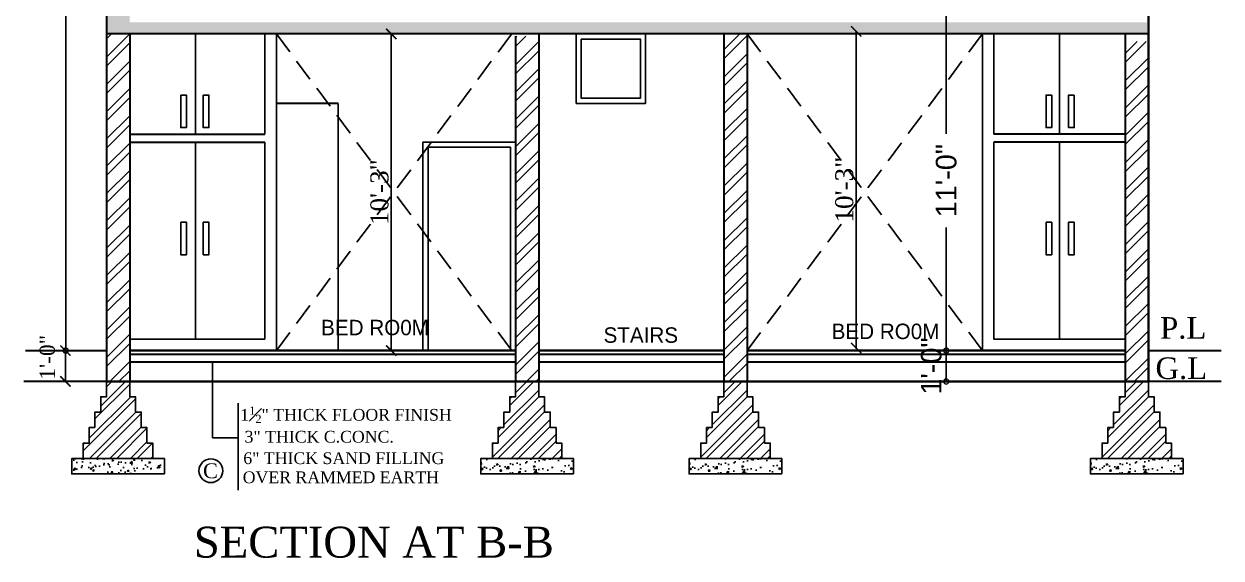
# Model space of a CAD drawing. Header units: feet. Extents: x -3489 to 100857, y -7396 to -4185.
# Drawn here: x 98914.9 to 99380.2, y -6805.4 to -6598 of the extents above; entities that cross this region are included whole.
import ezdxf
from ezdxf.enums import TextEntityAlignment as Align

# ---------------------------------------------------------------- set-up
doc = ezdxf.new("R2010")
doc.units = ezdxf.units.FT
doc.header["$MEASUREMENT"] = 0
doc.linetypes.add('CENTER', pattern=[2, 1.25, -0.25, 0.25, -0.25])
doc.linetypes.add('HIDDEN', pattern=[0.375, 0.25, -0.125])
for name, color, linetype, plot in [('BLK_1_FLR_0_REGULAR_ROOM_2', 1, 'Continuous', False), ('BLK_1_FLR_0_REGULAR_ROOM_3', 1, 'Continuous', False), ('BLK_1_HT_OF_BLDG', 5, 'Continuous', False)]:
    doc.layers.add(name, color=color, linetype=linetype, plot=plot)
for name, color, linetype in [('BLK_1_PLINTH_HEIGHT', 7, 'Continuous'), ('PROJECTION', 7, 'HIDDEN'), ('TEXT', 5, 'Continuous'), ('WALL', 1, 'Continuous')]:
    doc.layers.add(name, color=color, linetype=linetype)
for name, color, linetype, lineweight in [('ELEVATION 1', 10, 'Continuous', 35), ('ELEVATION 3', 100, 'Continuous', 25), ('Grid', 252, 'CENTER', 20), ('HATCH', 252, 'Continuous', 20)]:
    doc.layers.add(name, color=color, linetype=linetype, lineweight=lineweight)
doc.styles.add('33', font='arial.ttf', dxfattribs={"height": 8})
doc.styles.add('VEENI', font='times.ttf')
doc.styles.add('VINOD', font='times.ttf')
doc.dimstyles.new('Standard$0', dxfattribs={"dimtxt": 9, "dimasz": 9, "dimexe": 9, "dimexo": 9, "dimgap": 4.8125, "dimtad": 0, "dimdec": 3, "dimzin": 3, "dimdsep": 46, "dimlunit": 4, "dimtxsty": '33', "dimblk": 'DOTSMALL', "dimblk1": 'ARCHTICK', "dimblk2": 'ARCHTICK', "dimcen": 0.09, "dimclrd": 256, "dimclre": 256, "dimclrt": 256, "dimadec": 0, "dimazin": 0, "dimtfac": 0.75, "dimtdec": 3, "dimtix": 1, "dimtofl": 0, "dimtmove": 2, "dimatfit": 3, "dimldrblk": 'DOTSMALL', "dimfxl": 1, "dimtolj": 1, "dimtzin": 0, "dimlwd": -1, "dimlwe": -1, "dimarcsym": 0})
doc.dimstyles.new('VINOD 1', dxfattribs={"dimtxt": 7, "dimasz": 4, "dimexe": 0.25, "dimexo": 2, "dimgap": 1, "dimtad": 1, "dimzin": 3, "dimdsep": 46, "dimlunit": 4, "dimtxsty": 'VINOD', "dimblk": 'ARCHTICK', "dimcen": 0.09, "dimclrd": 256, "dimclre": 256, "dimclrt": 256, "dimadec": 0, "dimazin": 0, "dimtfac": 1, "dimtofl": 0, "dimtmove": 2, "dimatfit": 3, "dimldrblk": 'OPEN90', "dimfxl": 0.25, "dimtolj": 1, "dimtzin": 0, "dimlwd": -1, "dimlwe": -1, "dimarcsym": 0})

# ---------------------------------------------------------------- blocks, each defined once
blk = doc.blocks.new('_DotSmall')
at = {"color": 0, "linetype": 'ByBlock', "const_width": 0.5}
blk.add_lwpolyline([(-0.0625, 0, 1), (0.0625, 0, 1)], format="xyb", close=True, dxfattribs=at)
blk = doc.blocks.new('*D70')
at = {"transparency": 16777216}
for p, q in [((99273.42, -6592.85), (99273.42, -6640.68)), ((99273.42, -6724.85), (99273.42, -6677.03))]:
    blk.add_line(p, q, dxfattribs=at)
at = {"layer": 'Defpoints', "color": 0, "transparency": 16777216}
for p in [(99259.48, -6592.85), (99259.48, -6724.85), (99273.42, -6724.85)]:
    blk.add_point(p, dxfattribs=at)
at = {"transparency": 16777216, "xscale": 4, "yscale": 4, "zscale": 4}
for p, rotation in [((99273.42, -6592.85), 90), ((99273.42, -6724.85), 270)]:
    blk.add_blockref('_DotSmall', p, dxfattribs=dict(at, rotation=rotation))
at = {"lineweight": 25, "transparency": 16777216, "insert": (99273.42, -6658.85), "char_height": 8, "attachment_point": 5, "rotation": 90, "style": '33'}
blk.add_mtext('\\A1;11\'-0"', dxfattribs=at)
blk = doc.blocks.new('_ArchTick')
at = {"color": 0, "linetype": 'ByBlock', "const_width": 0.15}
blk.add_lwpolyline([(-0.5, -0.5), (0.5, 0.5)], dxfattribs=at)
blk = doc.blocks.new('*D71')
at = {"transparency": 16777216}
blk.add_line((99273.42, -6724.85), (99273.42, -6736.85), dxfattribs=at)
at = {"layer": 'Defpoints', "color": 0, "transparency": 16777216}
for p in [(99250.48, -6724.85), (99259.48, -6736.85), (99273.42, -6736.85)]:
    blk.add_point(p, dxfattribs=at)
at = {"transparency": 16777216, "xscale": 4, "yscale": 4, "zscale": 4}
for p, rotation in [((99273.42, -6724.85), 90), ((99273.42, -6736.85), 270)]:
    blk.add_blockref('_DotSmall', p, dxfattribs=dict(at, rotation=rotation))
at = {"lineweight": 25, "transparency": 16777216, "insert": (99267.61, -6730.85), "char_height": 8, "attachment_point": 5, "rotation": 90, "style": '33'}
blk.add_mtext('\\A1;1\'-0"', dxfattribs=at)
blk = doc.blocks.new('*D72')
at = {"layer": 'BLK_1_HT_OF_BLDG', "transparency": 16777216}
for p, q in [((98931.12, -6328.85), (98931.12, -6505.3)), ((98931.12, -6724.85), (98931.12, -6542.4))]:
    blk.add_line(p, q, dxfattribs=at)
at = {"layer": 'Defpoints', "color": 0, "transparency": 16777216}
for p in [(98947, -6328.85), (98931.12, -6724.85), (98938.91, -6724.85)]:
    blk.add_point(p, dxfattribs=at)
at = {"layer": 'BLK_1_HT_OF_BLDG', "transparency": 16777216, "xscale": 4, "yscale": 4, "zscale": 4}
for p, rotation in [((98931.12, -6328.85), 90), ((98931.12, -6724.85), 270)]:
    blk.add_blockref('_DotSmall', p, dxfattribs=dict(at, rotation=rotation))
at = {"layer": 'BLK_1_HT_OF_BLDG', "transparency": 16777216, "insert": (98926.57, -6523.85), "char_height": 8, "attachment_point": 5, "rotation": 90, "style": '33'}
blk.add_mtext('\\A1;33\'-0"', dxfattribs=at)
blk = doc.blocks.new('*D167')
at = {"layer": 'BLK_1_PLINTH_HEIGHT', "transparency": 16777216}
blk.add_line((98931, -6724.85), (98931, -6736.85), dxfattribs=at)
at = {"layer": 'Defpoints', "color": 0, "transparency": 16777216}
for p in [(98931, -6724.85), (98931, -6736.85), (98931, -6736.85)]:
    blk.add_point(p, dxfattribs=at)
at = {"layer": 'BLK_1_PLINTH_HEIGHT', "transparency": 16777216, "xscale": 4, "yscale": 4, "zscale": 4}
for p, rotation in [((98931, -6724.85), 90), ((98931, -6736.85), 270)]:
    blk.add_blockref('_ArchTick', p, dxfattribs=dict(at, rotation=rotation))
at = {"layer": 'BLK_1_PLINTH_HEIGHT', "transparency": 16777216, "insert": (98923.99, -6727.45), "char_height": 6, "attachment_point": 5, "rotation": 90, "style": 'VINOD'}
blk.add_mtext('\\A1;1\'-0"', dxfattribs=at)
blk = doc.blocks.new('*D203')
at = {"layer": 'BLK_1_FLR_0_REGULAR_ROOM_2', "linetype": 'CENTER', "transparency": 16777216}
for p, q in [((99057.66, -6601.85), (99057.41, -6601.85)), ((99057.66, -6724.85), (99057.41, -6724.85))]:
    blk.add_line(p, q, dxfattribs=at)
at = {"layer": 'BLK_1_FLR_0_REGULAR_ROOM_2', "transparency": 16777216}
blk.add_line((99057.66, -6601.85), (99057.66, -6724.85), dxfattribs=at)
at = {"layer": 'Defpoints', "color": 0, "transparency": 16777216}
for p in [(99057.66, -6601.85), (99057.66, -6724.85), (99057.66, -6724.85)]:
    blk.add_point(p, dxfattribs=at)
at = {"layer": 'BLK_1_FLR_0_REGULAR_ROOM_2', "transparency": 16777216, "xscale": 4, "yscale": 4, "zscale": 4}
for p, rotation in [((99057.66, -6601.85), 90), ((99057.66, -6724.85), 270)]:
    blk.add_blockref('_ArchTick', p, dxfattribs=dict(at, rotation=rotation))
at = {"layer": 'BLK_1_FLR_0_REGULAR_ROOM_2', "transparency": 16777216, "insert": (99053.1, -6663.35), "char_height": 7, "attachment_point": 5, "rotation": 90, "style": 'VINOD'}
blk.add_mtext('\\A1;10\'-3"', dxfattribs=at)
blk = doc.blocks.new('_Open90')
at = {"color": 0, "linetype": 'ByBlock', "lineweight": -2}
for p, q in [((0, 0), (-1, 0)), ((-0.5, 0.5), (0, 0)), ((0, 0), (-0.5, -0.5))]:
    blk.add_line(p, q, dxfattribs=at)
blk = doc.blocks.new('*D204')
at = {"layer": 'BLK_1_FLR_0_REGULAR_ROOM_3', "linetype": 'CENTER', "transparency": 16777216}
for p, q in [((99238.38, -6600.85), (99238.13, -6600.85)), ((99238.38, -6723.85), (99238.13, -6723.85))]:
    blk.add_line(p, q, dxfattribs=at)
at = {"layer": 'BLK_1_FLR_0_REGULAR_ROOM_3', "transparency": 16777216}
blk.add_line((99238.38, -6600.85), (99238.38, -6723.85), dxfattribs=at)
at = {"layer": 'Defpoints', "color": 0, "transparency": 16777216}
for p in [(99238.38, -6600.85), (99238.38, -6723.85), (99238.38, -6723.85)]:
    blk.add_point(p, dxfattribs=at)
at = {"layer": 'BLK_1_FLR_0_REGULAR_ROOM_3', "transparency": 16777216, "xscale": 4, "yscale": 4, "zscale": 4}
for p, rotation in [((99238.38, -6600.85), 90), ((99238.38, -6723.85), 270)]:
    blk.add_blockref('_ArchTick', p, dxfattribs=dict(at, rotation=rotation))
at = {"layer": 'BLK_1_FLR_0_REGULAR_ROOM_3', "transparency": 16777216, "insert": (99233.82, -6662.35), "char_height": 7, "attachment_point": 5, "rotation": 90, "style": 'VINOD'}
blk.add_mtext('\\A1;10\'-3"', dxfattribs=at)

msp = doc.modelspace()

# ---------------------------------------------------------------- hatches: boundary and pattern name
at = {"layer": 'HATCH', "lineweight": -3, "ltscale": 50}
h = msp.add_hatch(dxfattribs=at)
h.set_pattern_fill('AR-CONC', color=256, style=0)
h.set_pattern_definition([(50, (97063.6264, -9330.722), (7.172602, -0.627521), [0.75, -8.25]), (355, (97063.626, -9330.722), (-1.387513, 7.521921), [0.6, -6.6]), (100.4514, (97064.224, -9330.7744), (5.785094, 6.894395), [0.637402, -7.011421]), (46.1842, (97063.626, -9328.722), (10.67241, -1.65519), [1.125, -12.375]), (96.6356, (97064.516, -9328.86), (9.346627, 9.74118), [0.956103, -10.51713]), (351.1842, (97063.626, -9328.722), (9.34662, 9.741186), [0.9, -9.9]), (21, (97064.6264, -9329.222), (5.96907, -4.026189), [0.75, -8.25]), (326, (97064.626, -9329.222), (2.433153, 7.2515), [0.6, -6.6]), (71.4514, (97065.124, -9329.5576), (8.402226, 3.225305), [0.637402, -7.011421]), (37.5, (97063.6264, -9330.722), (0.1215986, 3.3289385), [0, -6.52, 0, -6.7, 0, -6.625]), (7.5, (97063.6264, -9330.722), (2.6306954, 3.944117), [0, -3.82, 0, -6.37, 0, -2.525]), (327.5, (97061.3964, -9330.722), (5.3382244, -0.2255487), [0, -2.5, 0, -7.8, 0, -10.35]), (317.5, (97060.3964, -9330.722), (5.831862, 1.00105), [0, -3.25, 0, -5.18, 0, -7.35])])
h.paths.add_polyline_path([(98933.46398, -6772.76363), (98933.46398, -6766.76363), (98937.96398, -6766.76363), (98964.96398, -6766.76363), (98969.46398, -6766.76363), (98969.46398, -6772.76363)])
h = msp.add_hatch(dxfattribs=at)
h.set_pattern_fill('AR-CONC', color=256, style=0)
h.set_pattern_definition([(50, (97052.627, -9330.722), (7.172602, -0.627521), [0.75, -8.25]), (355, (97052.627, -9330.722), (-1.387513, 7.521921), [0.6, -6.6]), (100.4514, (97053.2247, -9330.7744), (5.785094, 6.894395), [0.637402, -7.011421]), (46.1842, (97052.627, -9328.722), (10.67241, -1.65519), [1.125, -12.375]), (96.6356, (97053.516, -9328.86), (9.346627, 9.74118), [0.956103, -10.51713]), (351.1842, (97052.627, -9328.722), (9.34662, 9.741186), [0.9, -9.9]), (21, (97053.627, -9329.222), (5.96907, -4.026189), [0.75, -8.25]), (326, (97053.627, -9329.222), (2.433153, 7.2515), [0.6, -6.6]), (71.4514, (97054.1244, -9329.5576), (8.402226, 3.225305), [0.637402, -7.011421]), (37.5, (97052.627, -9330.722), (0.1215986, 3.3289385), [0, -6.52, 0, -6.7, 0, -6.625]), (7.5, (97052.627, -9330.722), (2.6306954, 3.944117), [0, -3.82, 0, -6.37, 0, -2.525]), (327.5, (97050.397, -9330.722), (5.3382244, -0.2255487), [0, -2.5, 0, -7.8, 0, -10.35]), (317.5, (97049.397, -9330.722), (5.831862, 1.00105), [0, -3.25, 0, -5.18, 0, -7.35])])
h.paths.add_polyline_path([(99092.46398, -6772.76363), (99092.46398, -6766.76363), (99096.96398, -6766.76363), (99123.96398, -6766.76363), (99128.46398, -6766.76363), (99128.46398, -6772.76363)])
h = msp.add_hatch(dxfattribs=at)
h.set_pattern_fill('AR-CONC', color=256, style=0)
h.set_pattern_definition([(50, (97133.627, -9330.722), (7.172602, -0.627521), [0.75, -8.25]), (355, (97133.627, -9330.722), (-1.387513, 7.521921), [0.6, -6.6]), (100.4514, (97134.2247, -9330.7744), (5.785094, 6.894395), [0.637402, -7.011421]), (46.1842, (97133.627, -9328.722), (10.67241, -1.65519), [1.125, -12.375]), (96.6356, (97134.516, -9328.86), (9.346627, 9.74118), [0.956103, -10.51713]), (351.1842, (97133.627, -9328.722), (9.34662, 9.741186), [0.9, -9.9]), (21, (97134.627, -9329.222), (5.96907, -4.026189), [0.75, -8.25]), (326, (97134.627, -9329.222), (2.433153, 7.2515), [0.6, -6.6]), (71.4514, (97135.1244, -9329.5576), (8.402226, 3.225305), [0.637402, -7.011421]), (37.5, (97133.627, -9330.722), (0.1215986, 3.3289385), [0, -6.52, 0, -6.7, 0, -6.625]), (7.5, (97133.627, -9330.722), (2.6306954, 3.944117), [0, -3.82, 0, -6.37, 0, -2.525]), (327.5, (97131.397, -9330.722), (5.3382244, -0.2255487), [0, -2.5, 0, -7.8, 0, -10.35]), (317.5, (97130.397, -9330.722), (5.831862, 1.00105), [0, -3.25, 0, -5.18, 0, -7.35])])
h.paths.add_polyline_path([(99173.46398, -6772.76363), (99173.46398, -6766.76363), (99177.96398, -6766.76363), (99204.96398, -6766.76363), (99209.46398, -6766.76363), (99209.46398, -6772.76363)])
h = msp.add_hatch(dxfattribs=at)
h.set_pattern_fill('AR-CONC', color=256, style=0)
h.set_pattern_definition([(50, (97289.627, -9330.722), (7.172602, -0.627521), [0.75, -8.25]), (355, (97289.627, -9330.722), (-1.387513, 7.521921), [0.6, -6.6]), (100.4514, (97290.2247, -9330.7744), (5.785094, 6.894395), [0.637402, -7.011421]), (46.1842, (97289.627, -9328.722), (10.67241, -1.65519), [1.125, -12.375]), (96.6356, (97290.516, -9328.86), (9.346627, 9.74118), [0.956103, -10.51713]), (351.1842, (97289.627, -9328.722), (9.34662, 9.741186), [0.9, -9.9]), (21, (97290.627, -9329.222), (5.96907, -4.026189), [0.75, -8.25]), (326, (97290.627, -9329.222), (2.433153, 7.2515), [0.6, -6.6]), (71.4514, (97291.1244, -9329.5576), (8.402226, 3.225305), [0.637402, -7.011421]), (37.5, (97289.627, -9330.722), (0.1215986, 3.3289385), [0, -6.52, 0, -6.7, 0, -6.625]), (7.5, (97289.627, -9330.722), (2.6306954, 3.944117), [0, -3.82, 0, -6.37, 0, -2.525]), (327.5, (97287.397, -9330.722), (5.3382244, -0.2255487), [0, -2.5, 0, -7.8, 0, -10.35]), (317.5, (97286.397, -9330.722), (5.831862, 1.00105), [0, -3.25, 0, -5.18, 0, -7.35])])
h.paths.add_polyline_path([(99329.46398, -6772.76363), (99329.46398, -6766.76363), (99333.96398, -6766.76363), (99360.96398, -6766.76363), (99365.46398, -6766.76363), (99365.46398, -6772.76363)])
at = {"layer": 'WALL'}
h = msp.add_hatch(dxfattribs=at)
h.set_pattern_fill('AR-CONC', color=0)
h.set_pattern_definition([(50, (9266.954, -202.696), (7.17260183, -0.62752135), [0.75, -8.25]), (355, (9266.954, -202.696), (-1.38751334, 7.52192134), [0.6, -6.6]), (100.4514445, (9267.5515, -202.748), (5.78508847, 6.8943999), [0.6374019, -7.0114211]), (46.1842, (9266.954, -200.696), (10.6724133, -1.6551928), [1.125, -12.375]), (96.635635, (9267.843, -200.834), (9.3466195, 9.741186), [0.9561034, -10.5171376]), (351.184164, (9266.954, -200.696), (9.3466195, 9.741186), [0.9, -9.9]), (21, (9267.954, -201.196), (5.96907052, -4.0261889), [0.75, -8.25]), (326, (9267.954, -201.196), (2.4331533, 7.25150045), [0.6, -6.6]), (71.451445, (9268.451, -201.531), (8.40222377, 3.22531153), [0.6374019, -7.0114211]), (37.5, (9266.9537, -202.6957), (0.12159855, 3.32893854), [0, -6.52, 0, -6.7, 0, -6.625]), (7.5, (9266.9537, -202.6957), (2.63069537, 3.94411712), [0, -3.82, 0, -6.37, 0, -2.525]), (327.5, (9264.7237, -202.6957), (5.33822436, -0.22554872), [0, -2.5, 0, -7.8, 0, -10.35]), (317.5, (9263.7237, -202.6957), (5.8318617, 1.00104982), [0, -3.25, 0, -5.18, 0, -7.35])])
h.paths.add_polyline_path([(99351.41972, -6601.85343), (99351.41972, -6597.35343), (98956, -6597.35343), (98956, -6592.85343), (98947, -6592.85343), (98947, -6601.85343)])
h = msp.add_hatch(dxfattribs=at)
h.set_pattern_fill('ANSI32', color=0, scale=20)
h.set_pattern_definition([(45, (9266.954, -205.696), (-5.30330086, 5.30330086), []), (45, (9270.489, -205.696), (-5.30330086, 5.30330086), [])])
h.paths.add_polyline_path([(98956, -6601.85343), (98947, -6601.85343), (98947, -6736.85343), (98956, -6736.85343)])
h = msp.add_hatch(dxfattribs=at)
h.set_pattern_fill('ANSI32', color=0, scale=20)
h.set_pattern_definition([(45, (9279.534, -206.6376), (-5.30330086, 5.30330086), []), (45, (9283.0696, -206.6376), (-5.30330086, 5.30330086), [])])
h.paths.add_polyline_path([(99114.90034, -6602.79526), (99106, -6602.79526), (99106, -6736.85343), (99114.90034, -6736.85343)])
h = msp.add_hatch(dxfattribs=at)
h.set_pattern_fill('ANSI32', color=0, scale=20)
h.set_pattern_definition([(45, (9249.534, -205.696), (-5.30330086, 5.30330086), []), (45, (9253.0696, -205.696), (-5.30330086, 5.30330086), [])])
h.paths.add_polyline_path([(99196, -6601.85343), (99187, -6601.85343), (99187, -6736.85343), (99196, -6736.85343)])
h = msp.add_hatch(dxfattribs=at)
h.set_pattern_fill('ANSI32', color=0, scale=20)
h.set_pattern_definition([(45, (9258.534, -205.696), (-5.30330086, 5.30330086), []), (45, (9262.0696, -205.696), (-5.30330086, 5.30330086), [])])
h.paths.add_polyline_path([(99352, -6604.85343), (99343, -6604.85343), (99343, -6736.85343), (99352, -6736.85343)])
at = {"layer": 'WALL', "lineweight": -3, "ltscale": 25}
h = msp.add_hatch(dxfattribs=at)
h.set_pattern_fill('ANSI32', color=256, scale=15)
h.set_pattern_definition([(45, (42971.899, 12407.27), (-3.97747564, 3.97747564), []), (45, (42974.551, 12407.27), (-3.97747564, 3.97747564), [])])
h.paths.add_polyline_path([(98940.21398, -6754.76363), (98942.46398, -6754.76363), (98942.46398, -6748.76363), (98944.71398, -6748.76363), (98944.71398, -6742.76363), (98947, -6742.76363), (98947, -6736.85343), (98956, -6736.85343), (98956, -6742.76363), (98958.21398, -6742.76363), (98958.21398, -6748.76363), (98960.46398, -6748.76363), (98960.46398, -6754.76363), (98962.71398, -6754.76363), (98962.71398, -6760.76363), (98964.96398, -6760.76363), (98964.96398, -6766.76363), (98937.96398, -6766.76363), (98937.96398, -6760.76363), (98940.21398, -6760.76363)])
h = msp.add_hatch(dxfattribs=at)
h.set_pattern_fill('ANSI32', color=256, scale=15)
h.set_pattern_definition([(45, (42960.9, 12407.27), (-3.97747564, 3.97747564), []), (45, (42963.5515, 12407.27), (-3.97747564, 3.97747564), [])])
h.paths.add_polyline_path([(99099.21398, -6754.76363), (99101.46398, -6754.76363), (99101.46398, -6748.76363), (99103.71398, -6748.76363), (99103.71398, -6742.76363), (99106, -6742.76363), (99106, -6736.85343), (99115, -6736.85343), (99115, -6742.76363), (99117.21398, -6742.76363), (99117.21398, -6748.76363), (99119.46398, -6748.76363), (99119.46398, -6754.76363), (99121.71398, -6754.76363), (99121.71398, -6760.76363), (99123.96398, -6760.76363), (99123.96398, -6766.76363), (99096.96398, -6766.76363), (99096.96398, -6760.76363), (99099.21398, -6760.76363)])
h = msp.add_hatch(dxfattribs=at)
h.set_pattern_fill('ANSI32', color=256, scale=15)
h.set_pattern_definition([(45, (43041.9, 12407.27), (-3.97747564, 3.97747564), []), (45, (43044.5515, 12407.27), (-3.97747564, 3.97747564), [])])
h.paths.add_polyline_path([(99180.21398, -6754.76363), (99182.46398, -6754.76363), (99182.46398, -6748.76363), (99184.71398, -6748.76363), (99184.71398, -6742.76363), (99187, -6742.76363), (99187, -6736.85343), (99196, -6736.85343), (99196, -6742.76363), (99198.21398, -6742.76363), (99198.21398, -6748.76363), (99200.46398, -6748.76363), (99200.46398, -6754.76363), (99202.71398, -6754.76363), (99202.71398, -6760.76363), (99204.96398, -6760.76363), (99204.96398, -6766.76363), (99177.96398, -6766.76363), (99177.96398, -6760.76363), (99180.21398, -6760.76363)])
h = msp.add_hatch(dxfattribs=at)
h.set_pattern_fill('ANSI32', color=256, scale=15)
h.set_pattern_definition([(45, (43197.9, 12407.27), (-3.97747564, 3.97747564), []), (45, (43200.5515, 12407.27), (-3.97747564, 3.97747564), [])])
h.paths.add_polyline_path([(99336.21398, -6754.76363), (99338.46398, -6754.76363), (99338.46398, -6748.76363), (99340.71398, -6748.76363), (99340.71398, -6742.76363), (99343, -6742.76363), (99343, -6736.85343), (99352, -6736.85343), (99352, -6742.76363), (99354.21398, -6742.76363), (99354.21398, -6748.76363), (99356.46398, -6748.76363), (99356.46398, -6754.76363), (99358.71398, -6754.76363), (99358.71398, -6760.76363), (99360.96398, -6760.76363), (99360.96398, -6766.76363), (99333.96398, -6766.76363), (99333.96398, -6760.76363), (99336.21398, -6760.76363)])

# ---------------------------------------------------------------- linework, layer by layer
at = {"layer": 'ELEVATION 1'}
for p, q in [((99352, -6591.40783), (99352, -6736.85343)), ((98947, -6601.85343), (98947, -6736.85343)), ((99352, -6601.85343), (98947, -6601.85343)), ((98956, -6601.85343), (98956, -6736.85343)), ((99106, -6602.79526), (99106, -6736.85343)), ((99115, -6601.85343), (99115, -6736.85343)), ((99187, -6601.85343), (99187, -6736.85343)), ((99196, -6601.85343), (99196, -6736.85343)), ((99343, -6601.85343), (99343, -6736.85343)), ((99037, -6628.85343), (99013.02316, -6628.85343)), ((98956, -6640.85343), (99008.52316, -6640.85343)), ((98956, -6643.85343), (99008.52316, -6643.85343)), ((99343, -6640.85343), (99291.94696, -6640.85343)), ((99343, -6643.85343), (99291.94696, -6643.85343)), ((98915.42836, -6724.85343), (98946.57972, -6724.85343)), ((98956, -6724.85343), (99106, -6724.85343)), ((98956, -6724.85343), (99106, -6724.85343)), ((99106, -6724.85343), (98956, -6724.85343)), ((99106, -6724.85343), (98956, -6724.85343)), ((99106, -6726.35343), (98956, -6726.35343)), ((99114.90034, -6724.85343), (99187, -6724.85343)), ((99114.90034, -6724.85343), (99187, -6724.85343)), ((99187, -6724.85343), (99114.90034, -6724.85343)), ((99187, -6724.85343), (99114.90034, -6724.85343)), ((99187, -6726.35343), (99114.90034, -6726.35343)), ((99196, -6724.85343), (99343, -6724.85343)), ((99196, -6724.85343), (99343, -6724.85343)), ((99343, -6724.85343), (99196, -6724.85343)), ((99343, -6724.85343), (99196, -6724.85343)), ((99343, -6726.35343), (99196, -6726.35343)), ((99352, -6724.85343), (99380.24114, -6724.85343)), ((99106, -6729.35343), (98956, -6729.35343)), ((99187, -6729.35343), (99114.90034, -6729.35343)), ((99343, -6729.35343), (99196, -6729.35343)), ((99380.24114, -6736.85343), (98914.87863, -6736.85343))]:
    msp.add_line(p, q, dxfattribs=at)
msp.add_lwpolyline([(99352, -6328.85343), (98947, -6328.85343), (98947, -6736.85343), (99352, -6736.85343)], close=True, dxfattribs=at)
at = {"layer": 'ELEVATION 3'}
msp.add_line((99352, -6641.40783), (99352, -6712.40783), dxfattribs=at)
at = {"layer": 'PROJECTION', "ltscale": 35}
for p, q in [((99013.02316, -6601.85343), (99104.47012, -6724.85343)), ((99013.02316, -6724.85343), (99104.47012, -6601.85343)), ((99196, -6601.85343), (99287.44696, -6724.85343)), ((99196, -6724.85343), (99287.44696, -6601.85343))]:
    msp.add_line(p, q, dxfattribs=at)
at = {"layer": 'WALL'}
for p, q in [((98981.52652, -6640.85343), (98981.52652, -6601.85343)), ((99317.47348, -6640.85343), (99317.47348, -6601.85343)), ((99037, -6724.85343), (99037, -6628.85343)), ((98981.52652, -6643.85343), (98981.52652, -6720.35343)), ((99317.47348, -6643.85343), (99317.47348, -6720.35343))]:
    msp.add_line(p, q, dxfattribs=at)
at = {"layer": 'WALL', "lineweight": -3}
for p, q in [((98988.21463, -6729.35343), (98988.21463, -6758.74122)), ((98998.20134, -6761.23618), (98998.20134, -6745.29191)), ((98988.21463, -6758.74122), (98998.20134, -6758.74122)), ((98998.20134, -6761.23618), (98998.20134, -6779.0502))]:
    msp.add_line(p, q, dxfattribs=at)
at = {"layer": 'WALL', "lineweight": -3, "ltscale": 50}
for p, q in [((98937.96398, -6766.76363), (98964.96398, -6766.76363)), ((99096.96398, -6766.76363), (99123.96398, -6766.76363)), ((99177.96398, -6766.76363), (99204.96398, -6766.76363)), ((99333.96398, -6766.76363), (99360.96398, -6766.76363))]:
    msp.add_line(p, q, dxfattribs=at)
at = {"layer": 'WALL'}
for points in [[(99008.52316, -6640.85343), (99008.52316, -6601.85343)], [(99013.02316, -6724.85343), (99013.02316, -6601.85343)], [(99013.02316, -6724.85343), (99013.02316, -6601.85343)], [(99129.55508, -6601.85343), (99156.55508, -6601.85343), (99156.55508, -6628.85343), (99129.55508, -6628.85343), (99129.55508, -6601.85343)], [(99287.44696, -6724.85343), (99287.44696, -6601.85343)], [(99291.94696, -6640.85343), (99291.94696, -6601.85343)], [(99008.52316, -6720.35343), (99008.52316, -6643.85343)], [(99106, -6724.85343), (99106, -6643.85343), (99070, -6643.85343), (99070, -6724.85343)], [(99291.94696, -6720.35343), (99291.94696, -6643.85343)], [(99104, -6724.85343), (99104, -6645.85343), (99072, -6645.85343), (99072, -6724.85343)], [(99008.52316, -6720.35343), (98956, -6720.35343)], [(99291.94696, -6720.35343), (99343, -6720.35343)]]:
    msp.add_lwpolyline(points, dxfattribs=at)
for points in [[(99131.55508, -6603.85343), (99154.55508, -6603.85343), (99154.55508, -6626.85343), (99131.55508, -6626.85343)], [(98975.84689, -6625.58803), (98978.06231, -6625.58803), (98978.06231, -6638.21008), (98975.84689, -6638.21008)], [(98984.57797, -6625.58803), (98986.79339, -6625.58803), (98986.79339, -6638.21008), (98984.57797, -6638.21008)], [(99314.42203, -6625.58803), (99312.20661, -6625.58803), (99312.20661, -6638.21008), (99314.42203, -6638.21008)], [(99323.15311, -6625.58803), (99320.93769, -6625.58803), (99320.93769, -6638.21008), (99323.15311, -6638.21008)], [(98975.84689, -6675.00225), (98978.06231, -6675.00225), (98978.06231, -6687.6243), (98975.84689, -6687.6243)], [(98984.57797, -6675.00225), (98986.79339, -6675.00225), (98986.79339, -6687.6243), (98984.57797, -6687.6243)], [(99314.42203, -6675.00225), (99312.20661, -6675.00225), (99312.20661, -6687.6243), (99314.42203, -6687.6243)], [(99323.15311, -6675.00225), (99320.93769, -6675.00225), (99320.93769, -6687.6243), (99323.15311, -6687.6243)]]:
    msp.add_lwpolyline(points, close=True, dxfattribs=at)
at = {"layer": 'WALL', "lineweight": -3}
for points in [[(98942.46398, -6748.76363), (98944.71398, -6748.76363), (98944.71398, -6742.76363), (98947, -6742.76363), (98947, -6736.85343)], [(98956, -6736.85343), (98956, -6742.76363), (98958.21398, -6742.76363), (98958.21398, -6748.76363)], [(99101.46398, -6748.76363), (99103.71398, -6748.76363), (99103.71398, -6742.76363), (99106, -6742.76363), (99106, -6736.85343)], [(99115, -6736.85343), (99115, -6742.76363), (99117.21398, -6742.76363), (99117.21398, -6748.76363)], [(99182.46398, -6748.76363), (99184.71398, -6748.76363), (99184.71398, -6742.76363), (99187, -6742.76363), (99187, -6736.85343)], [(99196, -6736.85343), (99196, -6742.76363), (99198.21398, -6742.76363), (99198.21398, -6748.76363)], [(99338.46398, -6748.76363), (99340.71398, -6748.76363), (99340.71398, -6742.76363), (99343, -6742.76363), (99343, -6736.85343)], [(99352, -6736.85343), (99352, -6742.76363), (99354.21398, -6742.76363), (99354.21398, -6748.76363)], [(98944.71398, -6748.76363), (98942.46398, -6748.76363), (98942.46398, -6754.76363)], [(98962.71398, -6754.76363), (98960.46398, -6754.76363), (98960.46398, -6748.76363), (98958.21398, -6748.76363)], [(99103.71398, -6748.76363), (99101.46398, -6748.76363), (99101.46398, -6754.76363)], [(99121.71398, -6754.76363), (99119.46398, -6754.76363), (99119.46398, -6748.76363), (99117.21398, -6748.76363)], [(99184.71398, -6748.76363), (99182.46398, -6748.76363), (99182.46398, -6754.76363)], [(99202.71398, -6754.76363), (99200.46398, -6754.76363), (99200.46398, -6748.76363), (99198.21398, -6748.76363)], [(99340.71398, -6748.76363), (99338.46398, -6748.76363), (99338.46398, -6754.76363)], [(99358.71398, -6754.76363), (99356.46398, -6754.76363), (99356.46398, -6748.76363), (99354.21398, -6748.76363)], [(98937.96398, -6760.76363), (98940.21398, -6760.76363), (98940.21398, -6754.76363), (98942.46398, -6754.76363)], [(98960.46398, -6754.76363), (98962.71398, -6754.76363), (98962.71398, -6760.76363)], [(99096.96398, -6760.76363), (99099.21398, -6760.76363), (99099.21398, -6754.76363), (99101.46398, -6754.76363)], [(99119.46398, -6754.76363), (99121.71398, -6754.76363), (99121.71398, -6760.76363)], [(99177.96398, -6760.76363), (99180.21398, -6760.76363), (99180.21398, -6754.76363), (99182.46398, -6754.76363)], [(99200.46398, -6754.76363), (99202.71398, -6754.76363), (99202.71398, -6760.76363)], [(99333.96398, -6760.76363), (99336.21398, -6760.76363), (99336.21398, -6754.76363), (99338.46398, -6754.76363)], [(99356.46398, -6754.76363), (99358.71398, -6754.76363), (99358.71398, -6760.76363)], [(98940.21398, -6760.76363), (98937.96398, -6760.76363), (98937.96398, -6766.76363)], [(98969.46398, -6766.76363), (98964.96398, -6766.76363), (98964.96398, -6760.76363), (98962.71398, -6760.76363)], [(99099.21398, -6760.76363), (99096.96398, -6760.76363), (99096.96398, -6766.76363)], [(99128.46398, -6766.76363), (99123.96398, -6766.76363), (99123.96398, -6760.76363), (99121.71398, -6760.76363)], [(99180.21398, -6760.76363), (99177.96398, -6760.76363), (99177.96398, -6766.76363)], [(99209.46398, -6766.76363), (99204.96398, -6766.76363), (99204.96398, -6760.76363), (99202.71398, -6760.76363)], [(99336.21398, -6760.76363), (99333.96398, -6760.76363), (99333.96398, -6766.76363)], [(99365.46398, -6766.76363), (99360.96398, -6766.76363), (99360.96398, -6760.76363), (99358.71398, -6760.76363)], [(98969.46398, -6772.76363), (98933.46398, -6772.76363), (98933.46398, -6766.76363), (98937.96398, -6766.76363)], [(98964.96398, -6766.76363), (98969.46398, -6766.76363), (98969.46398, -6772.76363)], [(99128.46398, -6772.76363), (99092.46398, -6772.76363), (99092.46398, -6766.76363), (99096.96398, -6766.76363)], [(99123.96398, -6766.76363), (99128.46398, -6766.76363), (99128.46398, -6772.76363)], [(99209.46398, -6772.76363), (99173.46398, -6772.76363), (99173.46398, -6766.76363), (99177.96398, -6766.76363)], [(99204.96398, -6766.76363), (99209.46398, -6766.76363), (99209.46398, -6772.76363)], [(99365.46398, -6772.76363), (99329.46398, -6772.76363), (99329.46398, -6766.76363), (99333.96398, -6766.76363)], [(99360.96398, -6766.76363), (99365.46398, -6766.76363), (99365.46398, -6772.76363)]]:
    msp.add_lwpolyline(points, dxfattribs=at)
msp.add_circle((98987.54775, -6771.49877), 4.62503, dxfattribs=at)

# ---------------------------------------------------------------- texts
at = {"layer": 'Grid', "color": 6, "char_height": 6, "width": 68.3933944, "attachment_point": 1}
for s, insert in [('\\A1;\\pi11.48241;{\\fUtsaah|b0|i0|c0|p34;BED RO0M }', (99018.92691, -6712.89811)), ('\\A1;\\pi11.48241;{\\fUtsaah|b0|i0|c0|p34;BED RO0M }', (99217.37909, -6714.38781)), ('\\A1;\\pi19.48241;{\\fUtsaah|b0|i0|c0|p34;STAIRS}', (99120.70602, -6715.82787))]:
    msp.add_mtext(s, dxfattribs=dict(at, insert=insert))
at = {"layer": 'TEXT'}
for s, height, style, p in [('3" THICK C.CONC.', 4.5685555, 'VEENI', (99029.6568, -6758.33448)), ('6" THICK SAND FILLING', 4.5685555, 'VEENI', (99039.22647, -6766.65101)), ('OVER RAMMED EARTH', 4.5685555, 'VEENI', (99038.07337, -6774.08806)), ('SECTION AT B-B', 12, 'VINOD', (99050.90732, -6799.26423))]:
    msp.add_text(s, height=height, dxfattribs=dict(at, style=style)).set_placement(p, align=Align.MIDDLE)
at = {"layer": 'TEXT', "attachment_point": 2}
for s, insert, char_height, width, style in [('P.L', (99365.53572, -6711.82519), 8.4, 265.5190396, 'VINOD'), ('G.L', (99364.78214, -6727.48929), 8.4, 265.5190396, 'VINOD'), ('\\A1;{\\H1x;1\\H0.7x;\\S1#2;}" THICK FLOOR FINISH', (99040.06023, -6746.59417), 4.5685555, 93.866073, 'VEENI')]:
    msp.add_mtext(s, dxfattribs=dict(at, insert=insert, char_height=char_height, width=width, style=style))
at = {"layer": 'TEXT', "lineweight": -3, "insert": (98987.40096, -6768.64592), "char_height": 5.76003, "width": 105.5993322, "attachment_point": 2, "style": 'VEENI'}
msp.add_mtext('C', dxfattribs=at)

# ---------------------------------------------------------------- dimensions: what is measured, and where the dimension line sits
at = {"lineweight": 25}
dim = msp.add_linear_dim(base=(99273.41972, -6724.85343), p1=(99259.4823, -6592.85343), p2=(99259.4823, -6724.85343), angle=90, dimstyle='Standard$0', override={"dimtxt": 6, "dimasz": 4, "dimdec": 2, "dimse1": 1, "dimse2": 1}, dxfattribs=at)
dim.commit()
dim.dimension.update_dxf_attribs({"geometry": '*D70', "text_midpoint": (99273.41972, -6658.85343)})
dim = msp.add_linear_dim(base=(99273.41972, -6736.85343), p1=(99250.4823, -6724.85343), p2=(99259.4823, -6736.85343), angle=90, dimstyle='Standard$0', override={"dimtxt": 6, "dimasz": 4, "dimdec": 2, "dimse1": 1, "dimse2": 1}, dxfattribs=at)
dim.commit()
dim.dimension.update_dxf_attribs({"geometry": '*D71', "text_midpoint": (99267.60959, -6730.85343), "dimtype": 160})
at = {"layer": 'BLK_1_FLR_0_REGULAR_ROOM_2', "color": 1}
dim = msp.add_linear_dim(base=(99057.65742, -6724.85343), p1=(99057.65742, -6601.85343), p2=(99057.65742, -6724.85343), angle=90, dimstyle='VINOD 1', override={"dimfxl": 1.5, "dimfxlon": 1}, dxfattribs=at)
dim.commit()
dim.dimension.update_dxf_attribs({"geometry": '*D203', "text_midpoint": (99053.09686, -6663.35343)})
at = {"layer": 'BLK_1_FLR_0_REGULAR_ROOM_3', "color": 1}
dim = msp.add_linear_dim(base=(99238.38364, -6723.85343), p1=(99238.38364, -6600.85343), p2=(99238.38364, -6723.85343), angle=90, dimstyle='VINOD 1', override={"dimfxl": 1.5, "dimfxlon": 1}, dxfattribs=at)
dim.commit()
dim.dimension.update_dxf_attribs({"geometry": '*D204', "text_midpoint": (99233.82308, -6662.35343)})
at = {"layer": 'BLK_1_HT_OF_BLDG'}
dim = msp.add_linear_dim(base=(98931.12477, -6724.85343), p1=(98947, -6328.85343), p2=(98938.90816, -6724.85343), angle=90, dimstyle='Standard$0', override={"dimtxt": 6, "dimasz": 4, "dimdec": 2, "dimse1": 1, "dimse2": 1}, dxfattribs=at)
dim.commit()
dim.dimension.update_dxf_attribs({"geometry": '*D72', "text_midpoint": (98926.57286, -6523.85343), "dimtype": 160})
at = {"layer": 'BLK_1_PLINTH_HEIGHT'}
dim = msp.add_linear_dim(base=(98931.00404, -6736.85343), p1=(98931.00404, -6724.85343), p2=(98931.00404, -6736.85343), angle=90, dimstyle='Standard$0', override={"dimtxt": 6, "dimasz": 4, "dimexe": 1.25, "dimexo": 7.5, "dimgap": 1.5, "dimtad": 1, "dimdec": 2, "dimtxsty": 'VINOD', "dimblk": 'ArchTick', "dimse1": 1, "dimse2": 1, "dimtfac": 1, "dimtdec": 1, "dimtix": 0, "dimfxl": 2}, dxfattribs=at)
dim.commit()
dim.dimension.update_dxf_attribs({"geometry": '*D167', "text_midpoint": (98923.98999, -6727.44984), "dimtype": 160})

doc.saveas('drawing.dxf')
